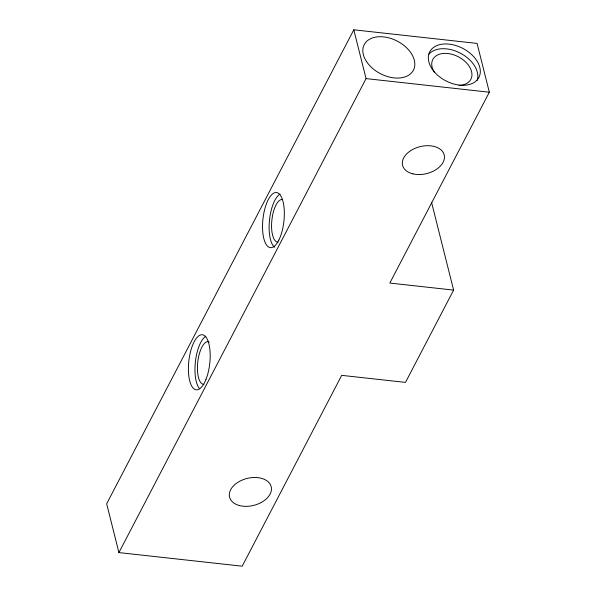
<?xml version="1.0" encoding="UTF-8"?>
<svg xmlns="http://www.w3.org/2000/svg" width="596" height="596" viewBox="0 0 596 596"><rect width="100%" height="100%" fill="white"/><g stroke="black" fill="none" stroke-linecap="round" stroke-linejoin="round"><path stroke-width="0.89" d="M453.608 290.103L389.829 283.055L489.338 92.216L477.083 43.411L353.808 29.8L106.662 503.784L118.917 552.589L242.192 566.2L341.702 375.353L405.481 382.401L453.608 290.103L431.631 202.61M118.917 552.589L366.063 78.605L353.808 29.8M366.063 78.605L489.338 92.216M434.558 72.593A21.456 14.185 27.5 0 1 442.567 53.528A21.456 14.185 27.5 0 1 470.207 68.019A21.456 14.185 27.5 0 1 458.987 85.392M428.949 54.124A27.714 18.32 27.5 0 1 461.058 53.536A27.714 18.32 27.5 0 1 477.143 80.505M203.921 384.36A21.456 8.158 -83.7 0 1 197.85 361.34A21.456 8.158 -83.7 0 1 209.203 341.97M278.094 242.162A21.456 8.158 -83.7 0 1 271.873 220.148A21.456 8.158 -83.7 0 1 282.631 199.541M274.51 247.258A27.714 10.534 -83.7 0 1 269.489 220.118A27.714 10.534 -83.7 0 1 280.053 194.02M199.213 388.242A27.714 10.534 -83.7 0 1 195.54 360.587A27.714 10.534 -83.7 0 1 205.881 336.233M412.946 173.876A21.456 13.879 -14.1 0 0 444.46 157.039A21.456 13.879 -14.1 0 0 412.737 149.447A21.456 13.879 -14.1 0 0 412.946 173.876M239.45 505.55A21.456 13.879 -14.1 0 0 271.456 489.212A21.456 13.879 -14.1 0 0 240.225 480.979A21.456 13.879 -14.1 0 0 239.45 505.55M205.911 379.57A27.714 10.534 -83.7 0 0 203.482 335.049A27.714 10.534 -83.7 0 0 188.478 372.254A27.714 10.534 -83.7 0 0 205.911 379.57M278.846 240.084A27.714 10.534 -83.7 0 0 278.928 193.655A27.714 10.534 -83.7 0 0 262.531 226.547A27.714 10.534 -83.7 0 0 278.846 240.084M432.219 69.099A27.714 18.32 27.5 0 0 477.217 79.879A27.714 18.32 27.5 0 0 453.541 44.894A27.714 18.32 27.5 0 0 432.219 69.099M366.57 61.649A27.714 18.32 27.5 0 0 411.583 72.801A27.714 18.32 27.5 0 0 388.316 37.727A27.714 18.32 27.5 0 0 366.57 61.649"/></g></svg>
